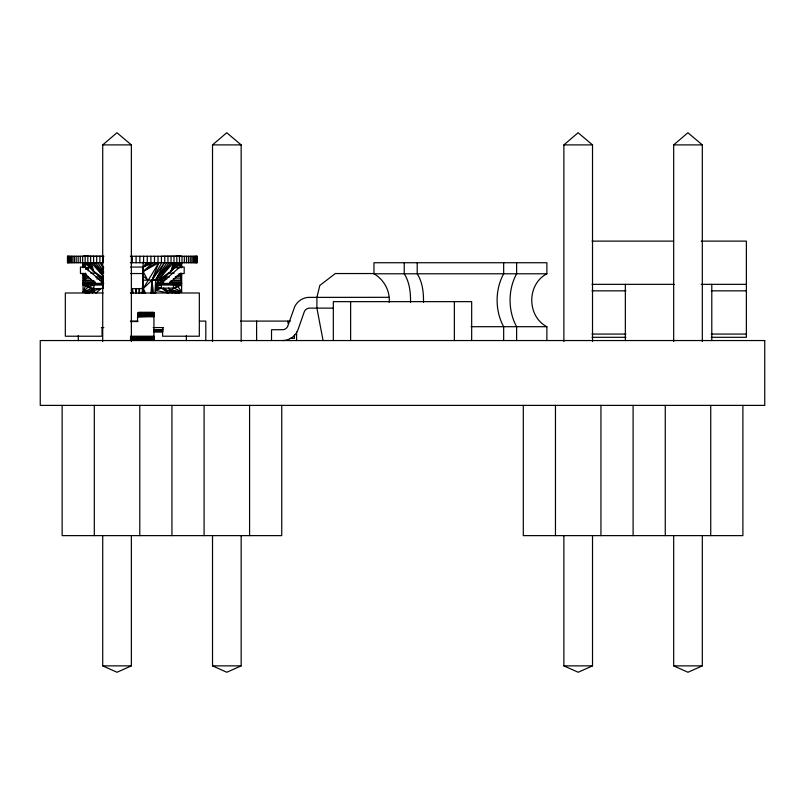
<?xml version="1.0" encoding="UTF-8"?>
<svg xmlns="http://www.w3.org/2000/svg" width="805" height="805" viewBox="0 0 805 805"><rect width="100%" height="100%" fill="white"/><g stroke="black" fill="none" stroke-linecap="round" stroke-linejoin="round"><path stroke-width="1.21" d="M158.092 283.632L158.112 280.029L143.129 280.19M143.099 293.392L143.129 288.673L158.847 262.732L143.129 271.506L147.758 280.19L143.129 275.863M153.936 340.545L153.936 312.451L138.49 312.491L137.615 314.866L137.494 321.094M410.53 302.368C410.691 292.597 409.624 282.193 404.231 273.791L404.231 262.732M423.49 302.368C423.661 292.597 422.595 282.193 417.201 273.791L417.201 262.732M154.942 293.302L155.667 280.029L164.321 262.732L151.974 280.19L143.129 288.673L144.015 293.392M135.562 293.392L135.844 288.673L136.538 293.392M150.948 293.302L151.974 280.19L158.847 262.732M157.82 283.632L158.112 280.029L159.531 283.269M389.167 302.368C390.254 290.937 383.874 279.456 373.973 273.791L373.973 262.732L546.877 262.732L546.877 273.791C526.732 284.215 526.732 316.274 546.877 326.699L546.877 340.545M138.752 293.392L139.315 288.673L139.728 293.392M141.881 293.392L142.696 288.673L142.696 267.059L130.491 267.059M131.336 293.392L132.322 288.673L143.461 288.673L143.461 287.808M85.823 292.99L83.046 291.853L85.592 285.845L88.238 285.04L83.046 284.074L103.271 283.752M175.047 262.732L170.952 271.426L161.916 280.029L151.974 280.19L152.276 293.302M173.176 278.852L180.682 278.852L181.608 277.011L175.269 276.97M161.654 262.732L151.974 280.19L153.514 293.302M92.414 292.99L93.853 290.595L93.853 285.04L88.238 286.942L83.046 291.853L83.046 273.217M180.682 267.723L181.608 266.254L180.682 264.453L177.784 264.453L177.784 267.723L181.608 266.254L177.784 264.453L181.608 262.833M160.286 280.029L166.454 275.743L158.193 280.029L171.324 262.732L155.667 280.029L166.826 262.732M176.597 262.732L170.952 271.426L158.193 280.029L173.286 262.732L170.952 271.426L179.907 262.732M155.908 262.732L143.129 271.506L152.849 262.732L143.129 267.129L146.45 262.732M155.667 280.029L169.171 262.732M177.925 262.732L170.952 271.426L179.032 262.732M181.608 265.036L180.682 264.453L181.608 263.487L180.682 262.732L181.608 263.014M169.08 283.632L179.907 273.539L184.194 273.539L184.194 267.059L179.907 267.059L161.352 282.978M102.718 341.521L102.718 144.9L116.946 132.744L131.366 144.9L131.366 341.521M212.52 341.521L212.52 144.9L226.748 132.744L241.168 144.9L241.168 341.521M563.872 341.521L563.872 144.9L578.101 132.744L592.52 144.9L592.52 341.521M673.674 341.521L673.674 144.9L687.903 132.744L702.322 144.9L702.322 341.521M181.608 273.217L181.608 291.853L174.182 288.12L168.637 292.99L155.667 290.484L158.827 288.12L174.182 288.12L181.608 285.04L158.827 285.04L155.667 284.517L161.382 283.752L155.667 283.451L155.667 292.99M85.592 273.177L83.046 275.028L85.592 276.97L88.238 276.97L83.046 275.028L86.155 273.921M83.046 262.833L83.972 262.732L85.592 264.453L83.046 266.254L85.592 267.723L91.991 267.723M85.642 269.514L88.238 267.723L88.238 270.993M143.129 267.129L149.69 262.732M178.821 292.99L181.608 291.853L177.784 286.339L173.397 285.04L173.397 288.12L177.784 286.339M131.366 535.627L131.366 665.866L117.027 672.256L102.718 665.866L102.718 535.627M241.168 535.627L241.168 665.866L226.819 672.256L212.52 665.866L212.52 535.627M592.52 535.627L592.52 665.866L578.181 672.256L563.872 665.866L563.872 535.627M702.322 535.627L702.322 665.866L687.973 672.256L673.674 665.866L673.674 535.627M155.667 290.484L161.382 288.12L168.637 292.99L163.455 288.12L172.23 292.99M85.592 283.752L83.046 283.501L92.706 282.958L83.046 283.229L91.559 283.169M86.155 268.548L88.238 267.723M181.608 283.35L155.667 283.451L163.455 283.4L158.827 283.4M85.511 291.802L83.046 291.853L91.458 288.733L103.271 288.462L103.271 283.4L101.199 283.4L103.271 283.38M180.682 264.453L181.608 264.151M155.667 288.462L158.827 288.12L155.667 286.862L161.382 285.04L155.667 284.517M83.972 262.732L83.046 263.014L85.592 264.453L85.592 267.723M176.305 276.417L181.608 275.028L180.682 273.177M177.784 264.453L181.608 263.487M83.046 265.036L85.592 264.453L83.046 263.487M102.728 256.393L83.046 256.252M169.523 282.958L173.105 283.169L181.608 281.951L169.714 281.951M158.827 285.04L155.667 285.644L161.382 285.04M175.631 292.99L180.229 292.346L171.133 290.293L168.637 288.12L169.835 291.551L175.631 292.99L171.133 290.293L181.608 291.853L179.133 291.802M83.046 291.853L93.853 290.595L101.199 288.462L96.016 292.99L91.458 288.733L83.046 285.04L103.271 285.04M171.948 282.958L181.608 282.887L171.948 283.36M177.784 283.752L181.608 283.501L177.784 283.4L177.784 285.04L181.608 284.074L155.667 283.752L155.667 280.19M83.046 284.074L88.238 283.752L83.046 283.501L85.592 283.4L103.754 283.36L84.736 267.059L80.45 267.059L80.45 273.539L84.736 273.539L95.574 283.632M153.936 316.768L137.494 316.768L153.936 316.204L137.524 315.771L153.936 315.117L137.615 314.866L153.936 314.604L137.746 314.111L153.936 313.709L137.917 313.457L153.936 313.336L138.108 312.954L153.936 312.773L138.329 312.622L153.936 312.592L138.49 312.491L153.936 312.451M175.671 256.393L181.608 256.252M85.592 278.852L83.046 278.882L85.592 280.573L85.592 276.97L83.046 277.011L85.592 278.852L90.512 278.852M83.046 283.229L92.706 283.36L83.046 283.229L85.592 283.4M160.809 283.269L160.155 280.029L161.896 283.36M161.926 256.393L180.682 256.252M137.524 315.771L153.936 315.651M177.784 283.31L173.276 283.31M102.718 144.9L131.366 144.9M212.52 144.9L241.168 144.9M563.872 144.9L592.52 144.9M673.674 144.9L702.322 144.9M592.017 241.118L673.584 241.118M701.195 241.118L746.376 241.118L746.376 337.305L711.238 337.305M103.221 256.252L103.221 262.732L67.479 262.732L67.479 256.252L103.976 256.252M130.34 256.252L197.165 256.252L197.165 262.732L130.34 262.732M173.095 267.723L179.716 267.723M90.744 273.177L95.755 273.177M168.366 273.177L174.182 273.177M130.491 273.539L142.696 273.539M374.234 273.539L335.323 273.539L319.827 285.433L316.908 297.317L316.908 308.124L323.067 340.545M373.973 273.791L546.877 273.791M95.755 276.97L100.766 276.97M164.874 276.97L169.523 276.97M96.67 278.852L101.591 278.852M163.174 278.852L166.927 278.852M83.046 280.573L93.923 280.573M99.88 280.573L103.443 280.573M161.252 280.573L164.894 280.573M170.962 280.573L181.608 280.573M83.046 281.951L95.151 281.951M163.757 281.951L161.382 281.951L161.493 282.706L163.455 282.958M170.61 282.706L177.784 282.706M83.046 282.887L95.131 282.958M592.017 284.346L674.208 284.346M701.195 284.346L746.376 284.346M142.052 287.808L143.823 287.808M592.017 290.836L625.898 290.836M711.238 290.836L746.376 290.836M103.09 292.99L65.326 292.99L65.326 336.218L102.064 336.218L102.064 327.575M130.39 292.99L199.328 292.99L199.328 336.218L162.59 336.218L162.59 327.575L163.073 329.738M389.097 297.317L307.933 297.387A16.563 16.563 0 0 0 294.65 306.816L287.637 326.478A5.695 5.695 0 0 1 283.078 329.698L271.516 329.738L271.516 340.545M333.069 308.124L309.633 308.124A5.746 5.746 0 0 0 304.22 311.968L298.061 329.567A16.513 16.513 0 0 1 282.495 340.545M130.511 321.094L137.766 321.094M199.64 321.094L205.808 321.094L205.808 340.545M240.554 321.094L290.414 321.094M130.47 321.537L137.886 321.537M471.076 326.699L546.877 326.699M101.36 327.575L103.845 327.575M153.181 327.575L163.284 327.575M153.936 329.738L162.67 329.738M153.936 330.302L162.67 330.302M153.936 330.815L162.67 330.815M153.936 331.268L162.67 331.268M153.936 331.61L162.67 331.61M153.936 331.821L162.67 331.901M592.017 334.065L625.898 334.065M711.238 334.065L746.376 334.065M130.47 336.218L153.936 336.218M130.47 336.782L153.936 336.782M592.017 337.305L625.898 337.305M130.47 337.345L153.936 337.345M130.47 337.879L153.936 337.879M130.47 338.382L153.936 338.382M290.112 338.382L294.429 338.382L294.429 334.89M130.47 338.855L153.936 338.855M130.47 339.277L153.936 339.277M130.47 339.65L153.936 339.65M130.47 339.962L153.936 339.962M130.47 340.213L153.936 340.213M102.718 665.866L131.366 665.866M212.52 665.866L241.168 665.866M563.872 665.866L592.52 665.866M673.674 665.866L702.322 665.866M161.493 282.706L163.455 282.706M137.746 314.111L153.936 314.141M138.108 312.954L153.936 313.024M102.748 283.36L102.909 280.029L84.736 262.732M91.267 283.34L92.706 283.36M83.972 256.252L88.973 256.393M180.682 278.852L181.608 278.882L180.682 280.573L180.682 276.97L181.608 275.028L178.428 274.233M83.046 264.151L85.592 264.453M155.667 286.862L161.382 288.12L161.382 283.4M93.853 288.462L88.238 286.942L88.238 283.4M103.362 278.419L98.2 275.743L103.332 279.315M103.513 278.037L93.692 271.426L85.612 262.732M103.211 273.66L93.33 262.732L103.543 276.185M103.282 276.387L91.368 262.732L93.692 271.426L86.719 262.732M95.483 262.732L103.734 273.298M103.754 267.582L100.323 262.732L103.573 269.222M88.057 262.732L93.692 271.426L89.607 262.732M97.818 262.732L103.734 271.889M145.524 292.99L143.129 288.673L144.749 292.99M133.318 293.392L132.322 288.673L132.322 293.392M142.696 288.673L142.827 293.392L142.847 288.673M143.008 293.392L143.129 261.997M742.894 405.388L742.894 535.627L523.3 535.627L523.3 405.388M711.791 284.346L711.791 340.545M710.735 405.388L710.735 535.627M665.262 405.388L665.262 535.627M633.102 405.388L633.102 535.627M625.344 284.346L625.344 340.545M600.943 405.388L600.943 535.627M555.46 405.388L555.46 535.627M516.619 262.732L516.619 273.791C507.885 289.649 507.885 310.841 516.619 326.699L516.619 340.545M503.658 262.732L503.658 273.791C494.924 289.649 494.924 310.841 503.658 326.699L503.658 340.545M471.67 340.545L471.67 301.644L333.33 301.644L333.33 340.545M454.372 301.644L454.372 340.545M350.628 301.644L350.628 340.545M296.592 332.032L296.592 340.545M287.949 321.094L287.949 323.258M281.74 405.388L281.74 535.627L62.146 535.627L62.146 405.388M256.604 321.094L256.604 340.545M249.58 405.388L249.58 535.627M204.098 405.388L204.098 535.627M197.054 256.252L197.044 262.732M196.732 256.252L196.732 262.732M196.179 256.252L196.179 262.732M195.424 256.252L195.424 262.732M194.448 256.252L194.448 262.732M193.26 256.252L193.26 262.732M191.862 256.252L191.862 262.732M190.272 256.252L190.272 262.732M188.481 256.252L188.481 262.732M186.498 256.252L186.498 262.732M186.358 335.605L186.358 340.545M184.335 256.252L184.335 262.732M182 256.252L182 262.732M181.608 262.732L181.608 267.793M179.485 256.252L179.485 262.732M176.818 256.252L176.818 262.732M174.001 256.252L174.001 262.732M171.938 405.388L171.938 535.627M171.042 256.252L171.042 262.732M167.953 256.252L167.953 262.732M164.743 256.252L164.743 262.732M161.745 280.029L161.745 283.36M161.423 256.252L161.423 262.732M158.011 256.252L158.011 262.732M154.5 256.252L154.5 262.732M150.917 256.252L150.917 262.732M147.275 256.252L147.275 262.732M143.582 256.252L143.582 262.732M142.566 287.808L142.566 288.673M139.849 256.252L139.849 262.732M139.778 405.388L139.778 535.627M136.095 256.252L136.095 262.732M132.322 256.252L132.322 262.732M99.901 256.252L99.901 262.732M96.691 256.252L96.691 262.732M94.306 405.388L94.306 535.627M93.601 256.252L93.601 262.732M90.643 256.252L90.643 262.732M87.826 256.252L87.826 262.732M85.159 256.252L85.159 262.732M83.046 262.732L83.046 267.793M82.653 256.252L82.653 262.732M80.319 256.252L80.319 262.732M78.286 335.605L78.286 340.545M78.155 256.252L78.155 262.732M76.173 256.252L76.173 262.732M74.382 256.252L74.382 262.732M72.782 256.252L72.782 262.732M71.393 256.252L71.393 262.732M70.206 256.252L70.206 262.732M69.23 256.252L69.23 262.732M68.465 256.252L68.465 262.732M67.922 256.252L67.962 262.732M67.6 256.252L67.59 262.732M103.271 281.951L103.161 282.706L101.199 281.951L103.271 281.951M93.853 290.595L89.013 292.99L84.424 292.346L93.853 290.595M764.75 340.545L40.25 340.545L40.25 405.388L764.75 405.388L764.75 340.545"/></g></svg>
